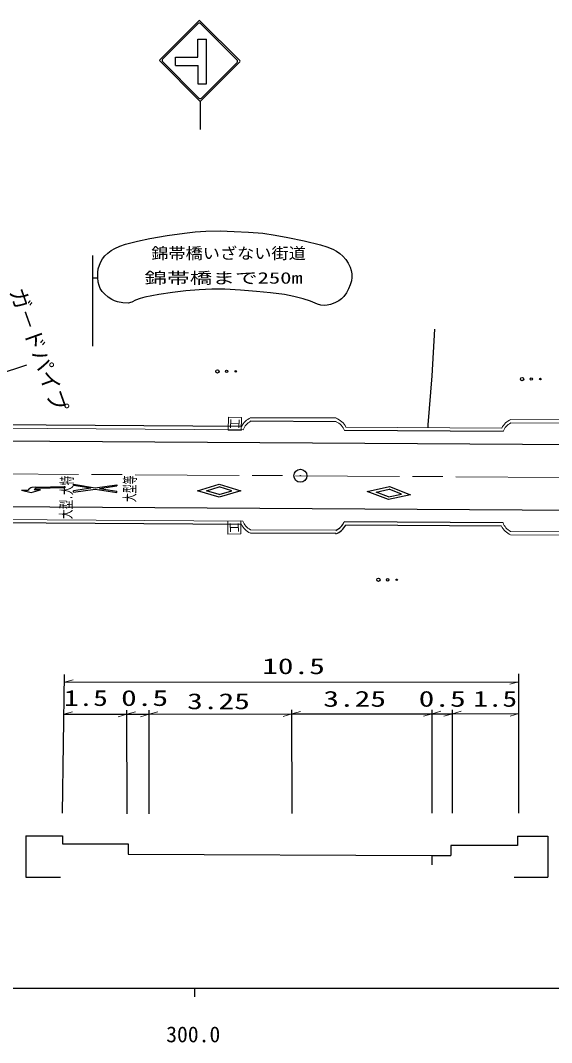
# Model space of a CAD drawing. Units: millimetres, scale not verified. Extents: x 40000 to 680000, y 20000 to 380000.
# Drawn here: x 347924 to 409153, y 198715 to 316513 of the extents above; entities that cross this region are included whole.
import ezdxf
from ezdxf.enums import TextEntityAlignment as Align

# ---------------------------------------------------------------- set-up
doc = ezdxf.new("R2010")
doc.units = ezdxf.units.MM
doc.header["$LTSCALE"] = 1000
doc.linetypes.add('CHAIN', pattern=[18.5, 12, -1.5, 3.5, -1.5])
for name, color, linetype, lineweight in [('M-BGD', 7, 'Continuous', 25), ('M-BMK', 2, 'CHAIN', 13), ('M-STR', 1, 'Continuous', 13), ('M-STR-HTXT', 7, 'Continuous', 13), ('M-TTL-BAND', 7, 'Continuous', 25)]:
    doc.layers.add(name, color=color, linetype=linetype, lineweight=lineweight)
doc.styles.add('ＭＳ ゴシック', font='')
doc.styles.get('ＭＳ ゴシック').set_extended_font_data('MS Gothic')

# ---------------------------------------------------------------- blocks, each defined once
blk = doc.blocks.new('BUHIN67')
at = {"color": 7, "linetype": 'Continuous', "lineweight": 25}
for centre, radius in [((-312, 1016), 194), ((0, 0), 144), ((310, -1010), 87.5)]:
    blk.add_circle(centre, radius, dxfattribs=at)
blk = doc.blocks.new('BUHIN108')
at = {"color": 7, "linetype": 'Continuous', "lineweight": 13}
blk.add_line((0, 0), (569, -871), dxfattribs=at)
blk = doc.blocks.new('BUHIN109')
at = {"color": 7, "linetype": 'Continuous', "lineweight": 13}
blk.add_line((0, 0), (-569, 871), dxfattribs=at)
blk = doc.blocks.new('BUHIN43')
at = {"color": 7, "linetype": 'Continuous', "lineweight": 25}
for radius in [746, 22.5]:
    blk.add_circle((0, 0), radius, dxfattribs=at)

msp = doc.modelspace()

# ---------------------------------------------------------------- linework, layer by layer
at = {"layer": 'M-BGD'}
for p, q in [((368479, 316484), (363977, 311982)), ((368409, 316159), (364303, 312052)), ((373223, 311882), (368621, 316484)), ((372897, 311953), (368692, 316159)), ((368369, 312289), (368391, 314355)), ((368391, 314355), (369390, 314355)), ((369390, 309203), (369390, 314355)), ((365782, 312289), (368369, 312289)), ((365782, 311336), (365782, 312289)), ((363977, 311840), (368579, 307239)), ((364303, 311770), (368508, 307564)), ((365782, 311336), (368414, 311336)), ((368391, 311336), (368391, 309203)), ((368720, 307239), (373223, 311741)), ((372897, 311670), (368791, 307564)), ((368391, 309203), (369390, 309203)), ((368651, 307209), (368651, 303935)), ((356250, 289425), (356250, 278960)), ((356250, 286842), (356827, 286842)), ((395370, 275549), (395699, 280921)), ((335053, 272464), (348668, 276812)), ((394940, 269904), (395370, 275549)), ((394916, 269592), (394940, 269904)), ((349695, 262713), (349245, 262703)), ((349695, 262713), (353044, 262786)), ((353044, 262786), (353047, 262636)), ((353044, 262786), (353047, 262636)), ((354039, 262912), (354041, 263063)), ((356032, 262593), (354039, 262912)), ((354041, 263063), (356537, 262663)), ((356537, 262663), (359041, 263011)), ((357040, 262582), (359039, 262860)), ((359041, 263011), (359039, 262860)), ((368344, 262319), (370844, 263069)), ((369388, 262319), (370844, 262755)), ((370844, 263069), (373344, 262319)), ((372300, 262319), (370844, 262755)), ((387908, 262242), (390460, 262792)), ((390460, 262792), (392893, 261847)), ((348052, 262377), (348802, 262394)), ((348052, 262377), (349158, 262101)), ((349158, 262101), (350251, 262425)), ((350251, 262425), (349501, 262409)), ((353047, 262636), (349698, 262563)), ((354032, 262163), (356535, 262512)), ((354032, 262163), (354033, 262314)), ((356032, 262593), (354033, 262314)), ((356535, 262512), (359031, 262111)), ((357040, 262582), (359033, 262262)), ((359031, 262111), (359033, 262262)), ((370844, 261569), (368344, 262319)), ((370844, 261882), (369388, 262319)), ((370844, 261882), (372300, 262319)), ((373344, 262319), (370844, 261569)), ((390341, 261297), (387908, 262242)), ((388949, 262159), (390435, 262480)), ((390366, 261609), (388949, 262159)), ((392893, 261847), (390341, 261297)), ((390366, 261609), (391852, 261930)), ((391852, 261930), (390435, 262480)), ((352789, 225170), (352993, 241135)), ((405327, 241210), (405350, 225149)), ((352994, 240231), (405328, 240306)), ((360212, 225084), (360195, 237024)), ((362769, 225088), (362752, 237027)), ((379236, 225112), (379219, 237051)), ((395402, 225135), (395385, 237074)), ((397734, 225138), (397716, 237078)), ((352934, 236547), (360196, 236557)), ((360196, 236557), (362752, 236561)), ((362752, 236561), (379220, 236584)), ((379220, 236584), (395386, 236608)), ((395386, 236608), (397717, 236611)), ((397717, 236611), (405333, 236622)), ((348531, 222545), (352773, 222545)), ((348531, 222545), (348531, 217763)), ((352773, 222545), (352773, 221608)), ((352773, 221608), (360329, 221608)), ((360329, 221608), (360329, 220428)), ((405233, 222486), (408733, 222486)), ((405233, 222486), (405233, 221423)), ((408733, 222486), (408733, 217763)), ((360329, 220428), (395343, 220282)), ((405233, 221423), (397556, 221423)), ((397556, 221423), (397556, 220282)), ((395338, 220282), (395338, 219196)), ((395346, 220282), (397556, 220282)), ((348531, 217763), (352536, 217763)), ((404860, 217763), (408733, 217763))]:
    msp.add_line(p, q, dxfattribs=at)
msp.add_lwpolyline([(357376, 289027), (357654, 289384), (357984, 289708), (358367, 290000), (358791, 290248), (359395, 290511), (360029, 290722), (361433, 291077), (362848, 291373), (364826, 291722), (366836, 292014), (368065, 292154), (369300, 292234), (370938, 292251), (372579, 292207), (374217, 292124), (375858, 291981), (377298, 291763), (378738, 291485), (380638, 291097), (382524, 290650), (383229, 290437), (383920, 290164), (384344, 289940), (384744, 289661), (385102, 289330), (385426, 288945), (385707, 288524), (385934, 288075), (386062, 287709), (386133, 287319), (386135, 286902), (386077, 286486), (385947, 286024), (385758, 285574), (385502, 285121), (385191, 284696), (384929, 284421), (384630, 284194), (384164, 283968), (383654, 283791), (383292, 283697), (382921, 283663), (382554, 283715), (382183, 283831), (381351, 284162), (380516, 284430), (379458, 284698), (378379, 284909), (376761, 285122), (375130, 285276), (373308, 285439), (371483, 285542), (370003, 285538), (368528, 285473), (367000, 285346), (365468, 285157), (363872, 284912), (362273, 284606), (361720, 284467), (361174, 284267), (360769, 284061), (360346, 283915), (359729, 283974), (359106, 284094), (358767, 284192), (358448, 284348), (358028, 284638), (357632, 284986), (357358, 285281), (357129, 285615), (356987, 285962), (356900, 286333), (356838, 286896), (356836, 287451), (356898, 287886), (357022, 288320), (357175, 288680)], close=True, dxfattribs=at)
for centre, radius, start, end in [((368550, 316017), 200, 45, 135), ((368550, 316413), 100, 45, 135), ((364048, 311911), 100, 135, 225), ((364444, 311911), 200, 135, 225), ((372756, 311811), 200, 315, 45), ((373152, 311811), 100, 315, 45), ((368650, 307705), 200, 225, 315), ((368650, 307309), 100, 225, 315), ((349575, 261759), 1000, 109.2464, 140.62449), ((349899, 262105), 500, 113.63776, 142.59278)]:
    msp.add_arc(centre, radius, start, end, dxfattribs=at)
at = {"layer": 'M-BMK'}
msp.add_line((324135, 264393), (533979, 263063), dxfattribs=at)
at = {"layer": 'M-STR', "lineweight": 25}
for p, q in [((373414, 269730), (331284, 270001)), ((384315, 270264), (374459, 270317)), ((384318, 270664), (374461, 270717)), ((403584, 269136), (385275, 269254)), ((530144, 266836), (332350, 268103)), ((343238, 260511), (475226, 259676)), ((373393, 258422), (343467, 258624)), ((403568, 258631), (385243, 258745)), ((403382, 258232), (385427, 258344)), ((384284, 257367), (374427, 257417))]:
    msp.add_line(p, q, dxfattribs=at)
at = {"layer": 'M-STR', "color": 7}
for p, q in [((372156, 269580), (372193, 270517)), ((373111, 270012), (372175, 270048)), ((373093, 269543), (373130, 270480)), ((372124, 257587), (372106, 258525)), ((373052, 258074), (372115, 258056)), ((373061, 257606), (373043, 258543))]:
    msp.add_line(p, q, dxfattribs=at)
at = {"layer": 'M-STR'}
for p, q in [((414305, 270071), (404448, 270124)), ((414307, 270471), (404451, 270524)), ((331692, 269598), (373610, 269329)), ((385448, 269653), (403403, 269537)), ((373578, 258821), (343441, 259024)), ((384271, 257767), (374434, 257817)), ((414274, 257178), (404417, 257228)), ((414261, 257578), (404424, 257627))]:
    msp.add_line(p, q, dxfattribs=at)
at = {"layer": 'M-STR', "color": 7}
for points in [[(373422, 270750), (373363, 269251), (371864, 269310), (371923, 270809)], [(373319, 258830), (373348, 257330), (371848, 257301), (371819, 258800)]]:
    msp.add_lwpolyline(points, close=True, dxfattribs=at)
at = {"layer": 'M-STR'}
for centre, radius, start, end in [((375364, 268711), 2200, 114.21423, 152.39633), ((375288, 268720), 1800, 117.42657, 160.20871), ((383592, 268616), 1800, 20.75357, 66.29227), ((383505, 268620), 2200, 28.01102, 68.33704), ((405353, 268518), 2200, 114.21423, 152.39633), ((405278, 268527), 1800, 117.42657, 160.20871), ((375355, 259417), 2200, 206.88354, 245.06567), ((375280, 259409), 1800, 199.07086, 241.85333), ((405344, 259227), 2200, 206.88354, 245.06567), ((405269, 259219), 1800, 199.07086, 241.85333)]:
    msp.add_arc(centre, radius, start, end, dxfattribs=at)
at = {"layer": 'M-STR', "lineweight": 25}
for centre, radius, start, end in [((383568, 259404), 1800, 292.98761, 338.52634), ((383498, 259402), 2200, 290.94287, 331.26889)]:
    msp.add_arc(centre, radius, start, end, dxfattribs=at)
at = {"layer": 'M-STR-HTXT'}
for p, q in [((352994, 240231), (353994, 240520)), ((405328, 240306), (404328, 240017))]:
    msp.add_line(p, q, dxfattribs=at)
at = {"layer": 'M-TTL-BAND'}
for p, q in [((40000, 205000), (579000, 205000)), ((368000, 205000), (368000, 204000))]:
    msp.add_line(p, q, dxfattribs=at)

# ---------------------------------------------------------------- block references
at = {"layer": 'M-BGD', "rotation": 72.9463}
for name, p in [('BUHIN67', (371693, 276068)), ('BUHIN67', (406812, 275187)), ('BUHIN43', (380199, 264038)), ('BUHIN67', (390251, 252049))]:
    msp.add_blockref(name, p, dxfattribs=at)
at = {"layer": 'M-STR-HTXT', "rotation": 72.9463}
for name, p in [('BUHIN108', (352924, 236547)), ('BUHIN109', (360196, 236557)), ('BUHIN108', (360196, 236557)), ('BUHIN109', (362752, 236561)), ('BUHIN108', (362752, 236561)), ('BUHIN109', (379220, 236584)), ('BUHIN108', (379220, 236584)), ('BUHIN109', (395386, 236608)), ('BUHIN108', (395386, 236608)), ('BUHIN109', (397717, 236611)), ('BUHIN108', (397717, 236611)), ('BUHIN109', (405386, 236622))]:
    msp.add_blockref(name, p, dxfattribs=at)

# ---------------------------------------------------------------- texts
at = {"layer": 'M-BGD', "style": 'ＭＳ ゴシック'}
for s, height, width, p in [('錦帯橋いざない街道', 1320, 1.1, (363001, 288624)), ('錦帯橋まで250m', 1320, 1.45, (362211, 285782)), ('10.5', 1833, 1.45, (375788, 240626)), ('1.5', 1833, 1.35, (352948, 236960)), ('0.5', 1833, 1.45, (359528, 236960)), ('3.25', 1833, 1.45, (382837, 236866)), ('0.5', 1833, 1.45, (393834, 236866)), ('1.5', 1833, 1.35, (400131, 236866)), ('3.25', 1833, 1.45, (367141, 236585))]:
    msp.add_text(s, height=height, dxfattribs=dict(at, width=width)).set_placement(p, align=Align.BOTTOM_LEFT)
msp.add_text('ガ－ドパイプ', height=1833, rotation=289.7, dxfattribs=at).set_placement((346118, 285113), align=Align.BOTTOM_LEFT)
for s, rotation, width, p in [('大型.大特', 88.5, 0.6, (354224, 259032)), ('大型等', 88.7, 0.55, (361564, 260997))]:
    msp.add_text(s, height=1320, rotation=rotation, dxfattribs=dict(at, width=width)).set_placement(p, align=Align.BOTTOM_LEFT)
at = {"layer": 'M-TTL-BAND', "style": 'ＭＳ ゴシック'}
msp.add_text('300.0', height=1833, dxfattribs=at).set_placement((367844, 198195), align=Align.BOTTOM_CENTER)

doc.saveas('drawing.dxf')
